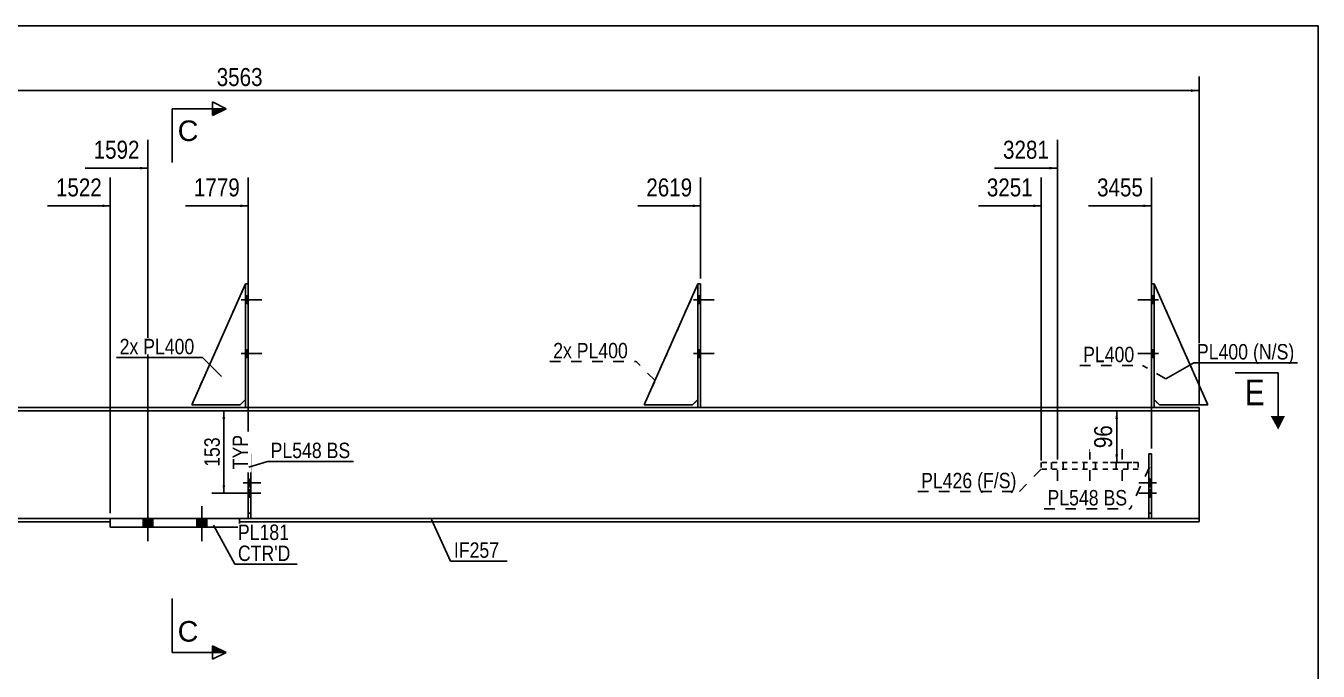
# Model space of a CAD drawing. Header units: millimetres. Extents: x -26 to 376, y -196 to 81.
# Drawn here: x 136.5 to 376.5, y -38.3 to 81.5 of the extents above; entities that cross this region are included whole.
import ezdxf

# ---------------------------------------------------------------- set-up
doc = ezdxf.new("R2010")
doc.units = ezdxf.units.MM
doc.linetypes.add('DXK_LINE_DOT1', pattern=[1.8814, 0.9407, -0.9407])
doc.linetypes.add('DXK_LINE_DOT2', pattern=[3.9198, 1.9599, -1.9599])
doc.styles.add('Arial', font='ARIAL.TTF', dxfattribs={"height": 0.2})
doc.styles.add('Arial Narrow', font='ARIALN.TTF', dxfattribs={"height": 0.2})

# ---------------------------------------------------------------- blocks, each defined once
blk = doc.blocks.new('Unknown-626819533-1211')
at = {"color": 5, "linetype": 'Continuous'}
for p, q in [((376.47, 81.47), (-23.53, 81.47)), ((376.47, -195.53), (376.47, 81.47))]:
    blk.add_line(p, q, dxfattribs=at)
blk = doc.blocks.new('Part-626819533-3006 - 1883')
at = {"color": 2, "linetype": 'Continuous'}
for p, q in [((356.01, 11.1), (346.01, 33.6)), ((347.01, 11.1), (346.01, 12.1)), ((356.01, 11.1), (347.01, 11.1))]:
    blk.add_line(p, q, dxfattribs=at)
blk = doc.blocks.new('Bolt-626819533-2042 - 1883')
at = {"linetype": 'Continuous'}
for points in [[(160.1, -10), (158.3, -10), (158.3, -11.6), (160.1, -11.6)], [(160.1, -10), (158.3, -10), (158.3, -11.6), (160.1, -11.6)], [(170.1, -10), (168.3, -10), (168.3, -11.6), (170.1, -11.6)], [(170.1, -10), (168.3, -10), (168.3, -11.6), (170.1, -11.6)]]:
    blk.add_hatch(color=3, dxfattribs=at).paths.add_polyline_path(points)
at = {"color": 3, "linetype": 'Continuous'}
for p, q in [((159.2, -14.2), (159.2, -7.7)), ((159.2, -14.2), (159.2, -7.7)), ((169.2, -14.2), (169.2, -7.7)), ((169.2, -14.2), (169.2, -7.7)), ((158.3, -11.6), (158.3, -10)), ((158.3, -11.6), (158.3, -10)), ((160.1, -11.6), (160.1, -10)), ((160.1, -11.6), (160.1, -10)), ((168.3, -11.6), (168.3, -10)), ((168.3, -11.6), (168.3, -10)), ((170.1, -11.6), (170.1, -10)), ((170.1, -11.6), (170.1, -10))]:
    blk.add_line(p, q, dxfattribs=at)
blk = doc.blocks.new('Part-626819533-2997 - 1883')
at = {"color": 7, "linetype": 'DXK_LINE_DOT1'}
for p, q in [((177.82, 2), (177.82, -10)), ((178.32, 2), (177.82, 2)), ((178.32, -10), (178.32, 2)), ((177.82, -10), (178.32, -10))]:
    blk.add_line(p, q, dxfattribs=at)
blk = doc.blocks.new('Part-626819533-3007 - 1883')
at = {"color": 2, "linetype": 'Continuous'}
for p, q in [((251.32, 11.1), (261.32, 33.6)), ((261.32, 12.1), (260.32, 11.1)), ((260.32, 11.1), (251.32, 11.1))]:
    blk.add_line(p, q, dxfattribs=at)
blk = doc.blocks.new('Bolt-626819533-3015 - 1883')
at = {"color": 3, "linetype": 'DXK_LINE_DOT2'}
for p, q in [((346.46, -3.39), (343.16, -3.39)), ((345.51, -2.69), (345.01, -2.69)), ((345.51, -4.09), (345.01, -4.09)), ((345.51, -4.6), (345.01, -4.6)), ((346.46, -5.3), (343.16, -5.3)), ((345.51, -6), (345.01, -6))]:
    blk.add_line(p, q, dxfattribs=at)
blk = doc.blocks.new('Part-626819533-2053 - 1883')
at = {"color": 2, "linetype": 'Continuous'}
for p, q in [((177.82, -10), (176.21, -10)), ((354.37, -10.6), (176.21, -10.6)), ((345.01, -10), (178.32, -10)), ((354.37, -10), (345.51, -10)), ((354.37, -10.6), (354.37, -10))]:
    blk.add_line(p, q, dxfattribs=at)
at = {"color": 7, "linetype": 'DXK_LINE_DOT1'}
for p, q in [((176.21, -10.6), (176.21, -10)), ((178.32, -10), (177.82, -10)), ((345.51, -10), (345.01, -10))]:
    blk.add_line(p, q, dxfattribs=at)
blk = doc.blocks.new('Part-626819533-2996 - 1883')
at = {"color": 7, "linetype": 'DXK_LINE_DOT1'}
for p, q in [((251.32, 11.1), (261.32, 33.6)), ((261.32, 33.6), (261.32, 12.1)), ((261.32, 12.1), (260.32, 11.1)), ((260.32, 11.1), (251.32, 11.1))]:
    blk.add_line(p, q, dxfattribs=at)
blk = doc.blocks.new('Part-626819533-2117 - 1883')
at = {"color": 2, "linetype": 'Continuous'}
for p, q in [((177.32, 10.6), (177.32, 33.6)), ((177.32, 33.6), (177.82, 33.6)), ((177.82, 33.6), (177.82, 10.6)), ((177.82, 10.6), (177.32, 10.6))]:
    blk.add_line(p, q, dxfattribs=at)
blk = doc.blocks.new('Part-626819533-2036 - 1883')
at = {"color": 7, "linetype": 'DXK_LINE_DOT1'}
for p, q in [((345.01, -10), (345.01, 2)), ((345.01, 2), (345.51, 2)), ((345.51, -10), (345.51, 2)), ((345.01, -9), (345.51, -9)), ((345.51, -10), (345.01, -10))]:
    blk.add_line(p, q, dxfattribs=at)
blk = doc.blocks.new('Bolt-626819533-2037 - 1883')
at = {"linetype": 'Continuous'}
for points in [[(261.82, 29.93), (261.82, 31.33), (261.32, 31.33), (261.32, 29.93)], [(261.82, 29.93), (261.82, 31.33), (261.32, 31.33), (261.32, 29.93)], [(261.82, 29.93), (261.82, 31.33), (261.32, 31.33), (261.32, 29.93)], [(261.82, 19.93), (261.82, 21.33), (261.32, 21.33), (261.32, 19.93)], [(261.82, 19.93), (261.82, 21.33), (261.32, 21.33), (261.32, 19.93)], [(261.82, 19.93), (261.82, 21.33), (261.32, 21.33), (261.32, 19.93)]]:
    blk.add_hatch(color=3, dxfattribs=at).paths.add_polyline_path(points)
at = {"color": 3, "linetype": 'Continuous'}
for p, q in [((261.32, 31.33), (261.82, 31.33)), ((261.32, 31.33), (261.82, 31.33)), ((261.32, 31.33), (261.82, 31.33)), ((260.52, 30.63), (264.32, 30.63)), ((260.52, 30.63), (264.32, 30.63)), ((260.52, 30.63), (264.32, 30.63)), ((261.32, 29.93), (261.82, 29.93)), ((261.32, 29.93), (261.82, 29.93)), ((261.32, 29.93), (261.82, 29.93)), ((260.52, 20.63), (264.32, 20.63)), ((260.52, 20.63), (264.32, 20.63)), ((260.52, 20.63), (264.32, 20.63)), ((261.32, 21.33), (261.82, 21.33)), ((261.32, 21.33), (261.82, 21.33)), ((261.32, 21.33), (261.82, 21.33)), ((261.32, 19.93), (261.82, 19.93)), ((261.32, 19.93), (261.82, 19.93)), ((261.32, 19.93), (261.82, 19.93))]:
    blk.add_line(p, q, dxfattribs=at)
blk = doc.blocks.new('Part-626819533-2993 - 1883')
at = {"color": 2, "linetype": 'Continuous'}
for p, q in [((345.01, -10), (345.01, 2)), ((345.01, 2), (345.51, 2)), ((345.51, -10), (345.51, 2)), ((345.51, -10), (345.01, -10))]:
    blk.add_line(p, q, dxfattribs=at)
blk = doc.blocks.new('Bolt-626819533-1909 - 1883')
at = {"color": 3, "linetype": 'DXK_LINE_DOT2'}
for p, q in [((328.06, 2.9), (328.06, -3.9)), ((334.06, 2.9), (334.06, -3.9)), ((340.06, 2.9), (340.06, -3.9)), ((326.96, 0.4), (326.96, -0.8)), ((329.16, 0.4), (329.16, -0.8)), ((332.96, 0.4), (332.96, -0.8)), ((335.16, 0.4), (335.16, -0.8)), ((338.96, 0.4), (338.96, -0.8)), ((341.16, 0.4), (341.16, -0.8))]:
    blk.add_line(p, q, dxfattribs=at)
blk = doc.blocks.new('Bolt-626819533-2038 - 1883')
at = {"linetype": 'Continuous'}
for points in [[(177.82, 29.93), (177.82, 31.33), (177.32, 31.33), (177.32, 29.93)], [(177.82, 29.93), (177.82, 31.33), (177.32, 31.33), (177.32, 29.93)], [(177.82, 29.93), (177.82, 31.33), (177.32, 31.33), (177.32, 29.93)], [(177.82, 19.93), (177.82, 21.33), (177.32, 21.33), (177.32, 19.93)], [(177.82, 19.93), (177.82, 21.33), (177.32, 21.33), (177.32, 19.93)], [(177.82, 19.93), (177.82, 21.33), (177.32, 21.33), (177.32, 19.93)]]:
    blk.add_hatch(color=3, dxfattribs=at).paths.add_polyline_path(points)
at = {"color": 3, "linetype": 'Continuous'}
for p, q in [((177.32, 31.33), (177.82, 31.33)), ((177.32, 31.33), (177.82, 31.33)), ((177.32, 31.33), (177.82, 31.33)), ((176.52, 30.63), (180.32, 30.63)), ((176.52, 30.63), (180.32, 30.63)), ((176.52, 30.63), (180.32, 30.63)), ((177.32, 29.93), (177.82, 29.93)), ((177.32, 29.93), (177.82, 29.93)), ((177.32, 29.93), (177.82, 29.93)), ((176.52, 20.63), (180.32, 20.63)), ((176.52, 20.63), (180.32, 20.63)), ((176.52, 20.63), (180.32, 20.63)), ((177.32, 21.33), (177.82, 21.33)), ((177.32, 21.33), (177.82, 21.33)), ((177.32, 21.33), (177.82, 21.33)), ((177.32, 19.93), (177.82, 19.93)), ((177.32, 19.93), (177.82, 19.93)), ((177.32, 19.93), (177.82, 19.93))]:
    blk.add_line(p, q, dxfattribs=at)
blk = doc.blocks.new('Part-626819533-1919 - 1883')
at = {"color": 2, "linetype": 'Continuous'}
for p, q in [((354.37, 10), (0, 10)), ((177.32, 10.6), (93.82, 10.6)), ((261.32, 10.6), (177.82, 10.6)), ((345.51, 10.6), (261.82, 10.6)), ((354.37, 10.6), (346.01, 10.6)), ((354.37, 10.6), (354.37, 10))]:
    blk.add_line(p, q, dxfattribs=at)
at = {"color": 7, "linetype": 'DXK_LINE_DOT1'}
blk.add_line((346.01, 10.6), (93.32, 10.6), dxfattribs=at)
blk = doc.blocks.new('Bolt-626819533-3012 - 1883')
at = {"linetype": 'Continuous'}
for points in [[(177.82, -2.69), (177.82, -4.09), (178.32, -4.09), (178.32, -2.69)], [(177.82, -4.6), (177.82, -6), (178.32, -6), (178.32, -4.6)]]:
    blk.add_hatch(color=3, dxfattribs=at).paths.add_polyline_path(points)
at = {"color": 3, "linetype": 'Continuous'}
for p, q in [((176.87, -3.39), (180.17, -3.39)), ((177.82, -2.69), (178.32, -2.69)), ((177.82, -4.09), (178.32, -4.09)), ((177.82, -4.6), (178.32, -4.6)), ((176.87, -5.3), (180.17, -5.3)), ((177.82, -6), (178.32, -6))]:
    blk.add_line(p, q, dxfattribs=at)
blk = doc.blocks.new('Part-626819533-1924 - 1883')
at = {"color": 2, "linetype": 'Continuous'}
for p, q in [((3.48, -10.6), (3.48, -10)), ((9.82, -10), (3.48, -10)), ((152.21, -10.6), (3.48, -10.6)), ((152.21, -10), (10.32, -10))]:
    blk.add_line(p, q, dxfattribs=at)
at = {"color": 7, "linetype": 'DXK_LINE_DOT1'}
for p, q in [((10.32, -10), (9.82, -10)), ((152.21, -10), (152.21, -10.6))]:
    blk.add_line(p, q, dxfattribs=at)
blk = doc.blocks.new('Part-626819533-1977 - 1883')
at = {"color": 2, "linetype": 'Continuous'}
for p, q in [((176.2, -10), (152.2, -10)), ((152.2, -11.6), (152.2, -10)), ((176.2, -11.6), (152.2, -11.6)), ((176.2, -11.6), (176.2, -10))]:
    blk.add_line(p, q, dxfattribs=at)
blk = doc.blocks.new('Part-626819533-2031 - 1883')
at = {"color": 2, "linetype": 'Continuous'}
for p, q in [((346.01, 33.6), (345.51, 33.6)), ((345.51, 33.6), (345.51, 10.6)), ((346.01, 10.6), (346.01, 33.6)), ((345.51, 10.6), (346.01, 10.6))]:
    blk.add_line(p, q, dxfattribs=at)
blk = doc.blocks.new('Bolt-626819533-2040 - 1883')
at = {"linetype": 'Continuous'}
for points in [[(346.01, 29.93), (346.01, 31.33), (345.51, 31.33), (345.51, 29.93)], [(346.01, 29.93), (346.01, 31.33), (345.51, 31.33), (345.51, 29.93)], [(346.01, 29.93), (346.01, 31.33), (345.51, 31.33), (345.51, 29.93)], [(346.01, 19.93), (346.01, 21.33), (345.51, 21.33), (345.51, 19.93)], [(346.01, 19.93), (346.01, 21.33), (345.51, 21.33), (345.51, 19.93)], [(346.01, 19.93), (346.01, 21.33), (345.51, 21.33), (345.51, 19.93)]]:
    blk.add_hatch(color=3, dxfattribs=at).paths.add_polyline_path(points)
at = {"color": 3, "linetype": 'Continuous'}
for p, q in [((346.01, 31.33), (345.51, 31.33)), ((346.01, 31.33), (345.51, 31.33)), ((346.01, 31.33), (345.51, 31.33)), ((346.81, 30.63), (343.01, 30.63)), ((346.81, 30.63), (343.01, 30.63)), ((346.81, 30.63), (343.01, 30.63)), ((346.01, 29.93), (345.51, 29.93)), ((346.01, 29.93), (345.51, 29.93)), ((346.01, 29.93), (345.51, 29.93)), ((346.81, 20.63), (343.01, 20.63)), ((346.81, 20.63), (343.01, 20.63)), ((346.81, 20.63), (343.01, 20.63)), ((346.01, 21.33), (345.51, 21.33)), ((346.01, 21.33), (345.51, 21.33)), ((346.01, 21.33), (345.51, 21.33)), ((346.01, 19.93), (345.51, 19.93)), ((346.01, 19.93), (345.51, 19.93)), ((346.01, 19.93), (345.51, 19.93))]:
    blk.add_line(p, q, dxfattribs=at)
blk = doc.blocks.new('Part-626819533-2112 - 1883')
at = {"color": 2, "linetype": 'Continuous'}
for p, q in [((177.82, -10), (177.82, 2)), ((177.82, 2), (178.32, 2)), ((178.32, 2), (178.32, -10)), ((178.32, -10), (177.82, -10))]:
    blk.add_line(p, q, dxfattribs=at)
at = {"color": 7, "linetype": 'DXK_LINE_DOT1'}
blk.add_line((177.82, -9), (178.32, -9), dxfattribs=at)
blk = doc.blocks.new('Part-626819533-2048 - 1883')
at = {"color": 7, "linetype": 'DXK_LINE_DOT1'}
for p, q in [((0, 10), (354.37, 10)), ((345.01, -10), (10.32, -10)), ((354.37, -10), (345.51, -10))]:
    blk.add_line(p, q, dxfattribs=at)
at = {"color": 2, "linetype": 'Continuous'}
blk.add_line((354.37, 10), (354.37, -10), dxfattribs=at)
blk = doc.blocks.new('Part-626819533-2097 - 1883')
at = {"color": 7, "linetype": 'DXK_LINE_DOT1'}
for p, q in [((343.06, 0.4), (325.06, 0.4)), ((325.06, 0.4), (325.06, -0.8)), ((343.06, 0.4), (343.06, -0.8)), ((343.06, -0.8), (325.06, -0.8))]:
    blk.add_line(p, q, dxfattribs=at)
blk = doc.blocks.new('Part-626819533-2102 - 1883')
at = {"color": 2, "linetype": 'Continuous'}
for p, q in [((261.32, 10.6), (261.32, 33.6)), ((261.32, 33.6), (261.82, 33.6)), ((261.82, 33.6), (261.82, 10.6)), ((261.82, 10.6), (261.32, 10.6))]:
    blk.add_line(p, q, dxfattribs=at)
blk = doc.blocks.new('Part-626819533-2107 - 1883')
at = {"color": 7, "linetype": 'DXK_LINE_DOT1'}
for p, q in [((167.32, 11.1), (177.32, 33.6)), ((177.32, 33.6), (177.32, 12.1)), ((177.32, 12.1), (176.32, 11.1)), ((176.32, 11.1), (167.32, 11.1))]:
    blk.add_line(p, q, dxfattribs=at)
blk = doc.blocks.new('Part-626819533-2127 - 1883')
at = {"color": 7, "linetype": 'DXK_LINE_DOT1'}
for p, q in [((346.01, 33.6), (346.01, 12.1)), ((356.01, 11.1), (346.01, 33.6)), ((346.01, 12.1), (347.01, 11.1)), ((347.01, 11.1), (356.01, 11.1))]:
    blk.add_line(p, q, dxfattribs=at)
blk = doc.blocks.new('Bolt-626819533-3018 - 1883')
at = {"linetype": 'Continuous'}
for points in [[(345.51, -4.09), (345.51, -2.69), (345.01, -2.69), (345.01, -4.09)], [(345.51, -6), (345.51, -4.6), (345.01, -4.6), (345.01, -6)]]:
    blk.add_hatch(color=3, dxfattribs=at).paths.add_polyline_path(points)
at = {"color": 3, "linetype": 'Continuous'}
for p, q in [((346.46, -3.39), (343.16, -3.39)), ((345.51, -2.69), (345.01, -2.69)), ((345.51, -4.09), (345.01, -4.09)), ((345.51, -4.6), (345.01, -4.6)), ((346.46, -5.3), (343.16, -5.3)), ((345.51, -6), (345.01, -6))]:
    blk.add_line(p, q, dxfattribs=at)
blk = doc.blocks.new('Part-626819533-3005 - 1883')
at = {"color": 2, "linetype": 'Continuous'}
for p, q in [((167.32, 11.1), (177.32, 33.6)), ((177.32, 12.1), (176.32, 11.1)), ((176.32, 11.1), (167.32, 11.1))]:
    blk.add_line(p, q, dxfattribs=at)
blk = doc.blocks.new('Bolt-626819533-3021 - 1883')
at = {"color": 3, "linetype": 'DXK_LINE_DOT2'}
for p, q in [((176.87, -3.39), (180.17, -3.39)), ((177.82, -2.69), (178.32, -2.69)), ((177.82, -4.09), (178.32, -4.09)), ((177.82, -4.6), (178.32, -4.6)), ((176.87, -5.3), (180.17, -5.3)), ((177.82, -6), (178.32, -6))]:
    blk.add_line(p, q, dxfattribs=at)
blk = doc.blocks.new('StraightDimension-626819533-2211 - 1883')
at = {"linetype": 'Continuous'}
for points in [[(338.82, 8.5), (339.07, 10), (339.32, 8.5)], [(339.32, 1.9), (339.07, 0.4), (338.82, 1.9)]]:
    blk.add_hatch(color=4, dxfattribs=at).paths.add_polyline_path(points)
at = {"color": 4, "linetype": 'Continuous'}
for p, q in [((337.91, 10), (341.87, 10)), ((339.07, 0.4), (339.07, 10)), ((337.91, 0.4), (341.87, 0.4))]:
    blk.add_line(p, q, dxfattribs=at)
at = {"color": 0}
blk.add_wipeout([(338.92, 8.03), (334.02, 8.03), (334.02, 2.37), (338.92, 2.37)], dxfattribs=at)
at = {"color": 4, "style": 'Arial Narrow'}
blk.add_text('96', height=3.34, rotation=90.0002, dxfattribs=at).set_placement((338.22, 3.07))
blk = doc.blocks.new('StraightDimension-626819533-4787 - 1883')
at = {"linetype": 'Continuous'}
blk.add_hatch(color=4, dxfattribs=at).paths.add_polyline_path([(352.87, 69.7), (354.37, 69.45), (352.87, 69.2)])
at = {"color": 4, "linetype": 'Continuous'}
for p, q in [((354.37, 11), (354.37, 72.05)), ((-1.91, 69.45), (354.37, 69.45))]:
    blk.add_line(p, q, dxfattribs=at)
at = {"color": 0}
blk.add_wipeout([(181.19, 69.6), (181.19, 74.5), (171.26, 74.5), (171.26, 69.6)], dxfattribs=at)
at = {"color": 4, "style": 'Arial Narrow'}
blk.add_text('3563', height=3.34, dxfattribs=at).set_placement((171.96, 70.3))
blk = doc.blocks.new('StraightDimension-626819533-5602 - 1883')
at = {"linetype": 'Continuous'}
blk.add_hatch(color=4, dxfattribs=at).paths.add_polyline_path([(344.01, 48.31), (345.51, 48.06), (344.01, 47.81)])
at = {"color": 4, "linetype": 'Continuous'}
for p, q in [((345.51, 3), (345.51, 53.31)), ((333.85, 48.06), (345.51, 48.06))]:
    blk.add_line(p, q, dxfattribs=at)
at = {"color": 0}
blk.add_wipeout([(344.65, 49.11), (344.65, 54.01), (334.72, 54.01), (334.72, 49.11)], dxfattribs=at)
at = {"color": 4, "style": 'Arial Narrow'}
blk.add_text('3455', height=3.34, dxfattribs=at).set_placement((335.42, 49.81))
blk = doc.blocks.new('StraightDimension-626819533-5603 - 1883')
at = {"linetype": 'Continuous'}
blk.add_hatch(color=4, dxfattribs=at).paths.add_polyline_path([(326.56, 55.31), (328.06, 55.06), (326.56, 54.81)])
at = {"color": 4, "linetype": 'Continuous'}
for p, q in [((328.06, 1.4), (328.06, 60.31)), ((316.4, 55.06), (328.06, 55.06))]:
    blk.add_line(p, q, dxfattribs=at)
at = {"color": 0}
blk.add_wipeout([(327.19, 56.11), (327.19, 61.01), (317.26, 61.01), (317.26, 56.11)], dxfattribs=at)
at = {"color": 4, "style": 'Arial Narrow'}
blk.add_text('3281', height=3.34, dxfattribs=at).set_placement((317.96, 56.81))
blk = doc.blocks.new('StraightDimension-626819533-5604 - 1883')
at = {"linetype": 'Continuous'}
blk.add_hatch(color=4, dxfattribs=at).paths.add_polyline_path([(323.56, 48.31), (325.06, 48.06), (323.56, 47.81)])
at = {"color": 4, "linetype": 'Continuous'}
for p, q in [((325.06, 0.8), (325.06, 53.31)), ((313.4, 48.06), (325.06, 48.06))]:
    blk.add_line(p, q, dxfattribs=at)
at = {"color": 0}
blk.add_wipeout([(324.19, 49.11), (324.19, 54.01), (314.26, 54.01), (314.26, 49.11)], dxfattribs=at)
at = {"color": 4, "style": 'Arial Narrow'}
blk.add_text('3251', height=3.34, dxfattribs=at).set_placement((314.96, 49.81))
blk = doc.blocks.new('StraightDimension-626819533-5605 - 1883')
at = {"linetype": 'Continuous'}
blk.add_hatch(color=4, dxfattribs=at).paths.add_polyline_path([(260.32, 48.31), (261.82, 48.06), (260.32, 47.81)])
at = {"color": 4, "linetype": 'Continuous'}
for p, q in [((261.82, 34.6), (261.82, 53.31)), ((250.17, 48.06), (261.82, 48.06))]:
    blk.add_line(p, q, dxfattribs=at)
at = {"color": 0}
blk.add_wipeout([(260.96, 49.11), (260.96, 54.01), (251.03, 54.01), (251.03, 49.11)], dxfattribs=at)
at = {"color": 4, "style": 'Arial Narrow'}
blk.add_text('2619', height=3.34, dxfattribs=at).set_placement((251.73, 49.81))
blk = doc.blocks.new('StraightDimension-626819533-5606 - 1883')
at = {"linetype": 'Continuous'}
blk.add_hatch(color=4, dxfattribs=at).paths.add_polyline_path([(176.32, 48.31), (177.82, 48.06), (176.32, 47.81)])
at = {"color": 4, "linetype": 'Continuous'}
for p, q in [((177.82, 3), (177.82, 53.31)), ((166.16, 48.06), (177.82, 48.06))]:
    blk.add_line(p, q, dxfattribs=at)
at = {"color": 0}
blk.add_wipeout([(176.96, 49.11), (176.96, 54.01), (167.03, 54.01), (167.03, 49.11)], dxfattribs=at)
at = {"color": 4, "style": 'Arial Narrow'}
blk.add_text('1779', height=3.34, dxfattribs=at).set_placement((167.73, 49.81))
blk = doc.blocks.new('StraightDimension-626819533-5607 - 1883')
at = {"linetype": 'Continuous'}
blk.add_hatch(color=4, dxfattribs=at).paths.add_polyline_path([(157.7, 55.31), (159.2, 55.06), (157.7, 54.81)])
at = {"color": 4, "linetype": 'Continuous'}
for p, q in [((159.2, -9), (159.2, 60.31)), ((147.55, 55.06), (159.2, 55.06))]:
    blk.add_line(p, q, dxfattribs=at)
at = {"color": 0}
blk.add_wipeout([(158.34, 56.11), (158.34, 61.01), (148.41, 61.01), (148.41, 56.11)], dxfattribs=at)
at = {"color": 4, "style": 'Arial Narrow'}
blk.add_text('1592', height=3.34, dxfattribs=at).set_placement((149.11, 56.81))
blk = doc.blocks.new('StraightDimension-626819533-5608 - 1883')
at = {"linetype": 'Continuous'}
blk.add_hatch(color=4, dxfattribs=at).paths.add_polyline_path([(150.7, 48.31), (152.2, 48.06), (150.7, 47.81)])
at = {"color": 4, "linetype": 'Continuous'}
for p, q in [((152.2, -9), (152.2, 53.31)), ((140.55, 48.06), (152.2, 48.06))]:
    blk.add_line(p, q, dxfattribs=at)
at = {"color": 0}
blk.add_wipeout([(151.34, 49.11), (151.34, 54.01), (141.41, 54.01), (141.41, 49.11)], dxfattribs=at)
at = {"color": 4, "style": 'Arial Narrow'}
blk.add_text('1522', height=3.34, dxfattribs=at).set_placement((142.11, 49.81))
blk = doc.blocks.new('StraightDimension-626819533-5917 - 1883')
at = {"linetype": 'Continuous'}
for points in [[(173.03, 8.5), (173.28, 10), (173.53, 8.5)], [(173.53, -3.8), (173.28, -5.3), (173.03, -3.8)]]:
    blk.add_hatch(color=7, dxfattribs=at).paths.add_polyline_path(points)
at = {"color": 7, "linetype": 'Continuous'}
for p, q in [((176.17, 10), (171.03, 10)), ((173.28, -5.3), (173.28, 10)), ((178.25, -5.3), (171.03, -5.3))]:
    blk.add_line(p, q, dxfattribs=at)
at = {"color": 0}
blk.add_wipeout([(173.13, 5.69), (168.93, 5.69), (168.93, -0.99), (173.13, -0.99)], dxfattribs=at)
at = {"color": 3, "style": 'Arial Narrow'}
blk.add_text('153', height=2.863, rotation=90.0002, dxfattribs=at).set_placement((172.53, -0.39))
at = {"color": 0, "linetype": 'Continuous'}
blk.add_wipeout([(178.38, 6.15), (174.18, 6.15), (174.18, -1.44), (178.38, -1.44)], dxfattribs=at)
at = {"color": 3, "linetype": 'Continuous', "style": 'Arial Narrow'}
blk.add_text('TYP', height=2.863, rotation=90.0002, dxfattribs=at).set_placement((177.78, -0.84))
blk = doc.blocks.new('Mark-626819533-2049 - 1883')
at = {"color": 0}
blk.add_wipeout([(224.41, -17.28), (224.41, -14.28), (216, -14.28), (216, -17.28)], dxfattribs=at)
blk.add_wipeout([(224.41, -17.28), (224.41, -14.28), (216, -14.28), (216, -17.28)], dxfattribs=at)
at = {"color": 7, "linetype": 'Continuous'}
for p, q in [((211.87, -10.15), (215.4, -17.88)), ((215.4, -17.88), (225.91, -17.88))]:
    blk.add_line(p, q, dxfattribs=at)
at = {"color": 3, "style": 'Arial Narrow'}
blk.add_text('IF257', height=2.863, dxfattribs=at).set_placement((216, -17.28))
blk = doc.blocks.new('Mark-626819533-1973 - 1883')
at = {"color": 0}
blk.add_wipeout([(185.41, -13.97), (185.41, -10.97), (175.9, -10.97), (175.9, -13.97)], dxfattribs=at)
blk.add_wipeout([(185.41, -13.97), (185.41, -10.97), (175.9, -10.97), (175.9, -13.97)], dxfattribs=at)
blk.add_wipeout([(185.66, -17.87), (185.66, -14.87), (175.9, -14.87), (175.9, -17.87)], dxfattribs=at)
blk.add_wipeout([(185.66, -17.87), (185.66, -14.87), (175.9, -14.87), (175.9, -17.87)], dxfattribs=at)
at = {"color": 7, "linetype": 'Continuous'}
for p, q in [((171.38, -11.25), (175.3, -18.47)), ((175.3, -18.47), (186.91, -18.47))]:
    blk.add_line(p, q, dxfattribs=at)
at = {"color": 3, "style": 'Arial Narrow'}
blk.add_text('PL181', height=2.863, dxfattribs=at).set_placement((175.9, -13.97))
at = {"color": 1, "style": 'Arial Narrow'}
blk.add_text("CTR'D", height=2.863, dxfattribs=at).set_placement((175.9, -17.87))
blk = doc.blocks.new('Mark-626819533-2093 - 1883')
at = {"color": 0}
blk.add_wipeout([(312.25, -4.37), (312.25, -1.37), (302.75, -1.37), (302.75, -4.37)], dxfattribs=at)
blk.add_wipeout([(312.25, -4.37), (312.25, -1.37), (302.75, -1.37), (302.75, -4.37)], dxfattribs=at)
blk.add_wipeout([(320.45, -4.37), (320.45, -1.37), (313.15, -1.37), (313.15, -4.37)], dxfattribs=at)
blk.add_wipeout([(320.45, -4.37), (320.45, -1.37), (313.15, -1.37), (313.15, -4.37)], dxfattribs=at)
at = {"color": 7, "linetype": 'DXK_LINE_DOT2'}
for p in [(325.06, -0.8), (302.15, -4.97)]:
    blk.add_line(p, (321.05, -4.97), dxfattribs=at)
at = {"color": 3, "style": 'Arial Narrow'}
for s, p in [('PL426', (302.75, -4.37)), ('(F/', (313.15, -4.37)), ('S)', (317.17, -4.37))]:
    blk.add_text(s, height=2.863, dxfattribs=at).set_placement(p)
blk = doc.blocks.new('MarkSet-626819533-3199 - 1883')
at = {"color": 7, "linetype": 'DXK_LINE_DOT2'}
blk.add_line((253.35, 15.63), (249.82, 19.16), dxfattribs=at)
at = {"color": 0}
blk.add_wipeout([(237.91, 19.76), (237.91, 22.76), (234.44, 22.76), (234.44, 19.76)], dxfattribs=at)
blk.add_wipeout([(237.91, 19.76), (237.91, 22.76), (234.44, 22.76), (234.44, 19.76)], dxfattribs=at)
blk.add_wipeout([(248.32, 19.76), (248.32, 22.76), (238.81, 22.76), (238.81, 19.76)], dxfattribs=at)
blk.add_wipeout([(248.32, 19.76), (248.32, 22.76), (238.81, 22.76), (238.81, 19.76)], dxfattribs=at)
at = {"color": 7, "linetype": 'DXK_LINE_DOT2'}
blk.add_line((233.84, 19.16), (249.82, 19.16), dxfattribs=at)
at = {"color": 3, "style": 'Arial Narrow'}
for s, p in [('2x', (234.44, 19.76)), ('PL400', (238.81, 19.76))]:
    blk.add_text(s, height=2.863, dxfattribs=at).set_placement(p)
blk = doc.blocks.new('Mark-626819533-2123 - 1883')
at = {"color": 7, "linetype": 'DXK_LINE_DOT2'}
blk.add_line((348.18, 15.94), (343.85, 18.44), dxfattribs=at)
at = {"color": 0}
blk.add_wipeout([(342.35, 19.04), (342.35, 22.04), (332.84, 22.04), (332.84, 19.04)], dxfattribs=at)
blk.add_wipeout([(342.35, 19.04), (342.35, 22.04), (332.84, 22.04), (332.84, 19.04)], dxfattribs=at)
at = {"color": 7, "linetype": 'DXK_LINE_DOT2'}
blk.add_line((332.24, 18.44), (343.85, 18.44), dxfattribs=at)
at = {"color": 3, "style": 'Arial Narrow'}
blk.add_text('PL400', height=2.863, dxfattribs=at).set_placement((332.84, 19.04))
blk = doc.blocks.new('SectionMark-626819533-2407 - 1883')
at = {"linetype": 'Continuous'}
blk.add_hatch(color=30, dxfattribs=at).paths.add_polyline_path([(370.3, 9.03), (369.05, 6.53), (367.67, 9.03)])
at = {"color": 30, "linetype": 'Continuous'}
blk.add_line((369.05, 17.03), (369.05, 9.03), dxfattribs=at)
at = {"color": 0, "linetype": 'Continuous'}
blk.add_wipeout([(366.55, 11.03), (366.55, 16.03), (362.89, 16.03), (362.89, 11.03)], dxfattribs=at)
at = {"color": 30, "linetype": 'Continuous'}
blk.add_line((369.05, 17.03), (361.05, 17.03), dxfattribs=at)
at = {"color": 6, "linetype": 'Continuous', "style": 'Arial Narrow'}
blk.add_text('E', height=4.77, dxfattribs=at).set_placement((362.89, 11.03))
blk = doc.blocks.new('SectionMark-626819533-2409 - 1883')
at = {"linetype": 'Continuous'}
for points in [[(171.21, 64.84), (171.21, 66.09), (173.71, 66.09)], [(171.21, -34.84), (171.21, -33.59), (173.71, -34.84)]]:
    blk.add_hatch(color=30, dxfattribs=at).paths.add_polyline_path(points)
at = {"color": 30, "linetype": 'Continuous'}
for p, q in [((171.21, 64.84), (171.21, 67.34)), ((171.21, 67.34), (173.71, 66.09)), ((163.71, 66.09), (173.71, 66.09)), ((173.71, 66.09), (171.21, 64.84)), ((173.71, -34.84), (171.21, -33.59)), ((171.21, -33.59), (171.21, -36.09)), ((163.71, -34.84), (173.71, -34.84)), ((173.71, -34.84), (171.21, -36.09))]:
    blk.add_line(p, q, dxfattribs=at)
at = {"color": 0, "linetype": 'Continuous'}
for points in [[(168.56, 60.09), (168.56, 64.09), (164.71, 64.09), (164.71, 60.09)], [(168.56, -32.84), (168.56, -28.84), (164.71, -28.84), (164.71, -32.84)]]:
    blk.add_wipeout(points, dxfattribs=at)
at = {"color": 30, "linetype": 'Continuous'}
for p, q in [((163.71, 66.09), (163.71, 56.09)), ((163.71, -34.84), (163.71, -24.84))]:
    blk.add_line(p, q, dxfattribs=at)
at = {"color": 96, "linetype": 'Continuous', "style": 'Arial'}
for p in [(164.71, 60.09), (164.71, -32.84)]:
    blk.add_text('C', height=3.82, dxfattribs=at).set_placement(p)
blk = doc.blocks.new('Mark-626819533-3064 - 1883')
at = {"color": 0}
blk.add_wipeout([(363.48, 19.54), (363.48, 22.54), (353.97, 22.54), (353.97, 19.54)], dxfattribs=at)
blk.add_wipeout([(363.48, 19.54), (363.48, 22.54), (353.97, 22.54), (353.97, 19.54)], dxfattribs=at)
at = {"color": 7, "linetype": 'Continuous'}
blk.add_line((348.18, 15.94), (353.37, 18.94), dxfattribs=at)
at = {"color": 0}
blk.add_wipeout([(372.04, 19.54), (372.04, 22.54), (364.38, 22.54), (364.38, 19.54)], dxfattribs=at)
blk.add_wipeout([(372.04, 19.54), (372.04, 22.54), (364.38, 22.54), (364.38, 19.54)], dxfattribs=at)
at = {"color": 7, "linetype": 'Continuous'}
blk.add_line((353.37, 18.94), (372.64, 18.94), dxfattribs=at)
at = {"color": 3, "style": 'Arial Narrow'}
for s, p in [('PL400', (353.97, 19.54)), ('(N/', (364.38, 19.54)), ('S)', (368.76, 19.54))]:
    blk.add_text(s, height=2.863, dxfattribs=at).set_placement(p)
blk = doc.blocks.new('MarkSet-626819533-5358 - 1883')
at = {"color": 7, "linetype": 'Continuous'}
blk.add_line((172.85, 16.38), (169.31, 19.91), dxfattribs=at)
at = {"color": 0}
blk.add_wipeout([(157.41, 20.51), (157.41, 23.51), (153.94, 23.51), (153.94, 20.51)], dxfattribs=at)
blk.add_wipeout([(157.41, 20.51), (157.41, 23.51), (153.94, 23.51), (153.94, 20.51)], dxfattribs=at)
blk.add_wipeout([(167.81, 20.51), (167.81, 23.51), (158.31, 23.51), (158.31, 20.51)], dxfattribs=at)
blk.add_wipeout([(167.81, 20.51), (167.81, 23.51), (158.31, 23.51), (158.31, 20.51)], dxfattribs=at)
at = {"color": 7, "linetype": 'Continuous'}
blk.add_line((153.34, 19.91), (169.31, 19.91), dxfattribs=at)
at = {"color": 3, "style": 'Arial Narrow'}
for s, p in [('2x', (153.94, 20.51)), ('PL400', (158.31, 20.51))]:
    blk.add_text(s, height=2.863, dxfattribs=at).set_placement(p)
blk = doc.blocks.new('MarkSet-626819533-5365 - 1883')
at = {"color": 0}
blk.add_wipeout([(191.48, 1.23), (191.48, 4.23), (181.97, 4.23), (181.97, 1.23)], dxfattribs=at)
blk.add_wipeout([(191.48, 1.23), (191.48, 4.23), (181.97, 4.23), (181.97, 1.23)], dxfattribs=at)
at = {"color": 7, "linetype": 'Continuous'}
blk.add_line((177.95, -0.43), (181.37, 0.63), dxfattribs=at)
at = {"color": 0}
blk.add_wipeout([(196.76, 1.23), (196.76, 4.23), (192.38, 4.23), (192.38, 1.23)], dxfattribs=at)
blk.add_wipeout([(196.76, 1.23), (196.76, 4.23), (192.38, 4.23), (192.38, 1.23)], dxfattribs=at)
at = {"color": 7, "linetype": 'Continuous'}
blk.add_line((181.37, 0.63), (197.36, 0.63), dxfattribs=at)
at = {"color": 3, "style": 'Arial Narrow'}
for s, p in [('PL548', (181.97, 1.23)), ('BS', (192.38, 1.23))]:
    blk.add_text(s, height=2.863, dxfattribs=at).set_placement(p)
blk = doc.blocks.new('MarkSet-626819533-5731 - 1883')
at = {"color": 0}
blk.add_wipeout([(335.72, -7.56), (335.72, -4.56), (326.22, -4.56), (326.22, -7.56)], dxfattribs=at)
blk.add_wipeout([(335.72, -7.56), (335.72, -4.56), (326.22, -4.56), (326.22, -7.56)], dxfattribs=at)
blk.add_wipeout([(341, -7.56), (341, -4.56), (336.62, -4.56), (336.62, -7.56)], dxfattribs=at)
blk.add_wipeout([(341, -7.56), (341, -4.56), (336.62, -4.56), (336.62, -7.56)], dxfattribs=at)
at = {"color": 7, "linetype": 'DXK_LINE_DOT2'}
for p in [(345.14, -0.43), (325.62, -8.16)]:
    blk.add_line(p, (341.6, -8.16), dxfattribs=at)
at = {"color": 3, "style": 'Arial Narrow'}
for s, p in [('PL548', (326.22, -7.56)), ('BS', (336.62, -7.56))]:
    blk.add_text(s, height=2.863, dxfattribs=at).set_placement(p)

msp = doc.modelspace()

# ---------------------------------------------------------------- block references
for name in ['Unknown-626819533-1211', 'Part-626819533-2107 - 1883', 'Part-626819533-3005 - 1883', 'Part-626819533-2117 - 1883', 'Part-626819533-3007 - 1883', 'Part-626819533-2996 - 1883', 'Part-626819533-2102 - 1883', 'Part-626819533-2031 - 1883', 'Part-626819533-3006 - 1883', 'Part-626819533-2127 - 1883', 'Bolt-626819533-2038 - 1883', 'Bolt-626819533-2037 - 1883', 'Bolt-626819533-2040 - 1883', 'Part-626819533-1919 - 1883', 'Part-626819533-2048 - 1883', 'Bolt-626819533-1909 - 1883', 'Part-626819533-2997 - 1883', 'Part-626819533-2112 - 1883', 'Part-626819533-2097 - 1883', 'Part-626819533-2036 - 1883', 'Part-626819533-2993 - 1883', 'Bolt-626819533-3012 - 1883', 'Bolt-626819533-3021 - 1883', 'Bolt-626819533-3015 - 1883', 'Bolt-626819533-3018 - 1883', 'Bolt-626819533-2042 - 1883', 'Part-626819533-1924 - 1883', 'Part-626819533-1977 - 1883', 'Part-626819533-2053 - 1883']:
    msp.add_blockref(name, (0, 0))

# ---------------------------------------------------------------- next in the draw order: block references
for name in ['StraightDimension-626819533-2211 - 1883', 'Mark-626819533-2093 - 1883', 'Mark-626819533-1973 - 1883', 'Mark-626819533-2049 - 1883']:
    msp.add_blockref(name, (0, 0))

# ---------------------------------------------------------------- next in the draw order: block references
for name in ['StraightDimension-626819533-4787 - 1883', 'MarkSet-626819533-5731 - 1883']:
    msp.add_blockref(name, (0, 0))

# ---------------------------------------------------------------- next in the draw order: block references
for name in ['StraightDimension-626819533-5607 - 1883', 'StraightDimension-626819533-5603 - 1883', 'StraightDimension-626819533-5606 - 1883', 'StraightDimension-626819533-5605 - 1883', 'StraightDimension-626819533-5602 - 1883', 'MarkSet-626819533-3199 - 1883']:
    msp.add_blockref(name, (0, 0))

# ---------------------------------------------------------------- next in the draw order: block references
for name in ['StraightDimension-626819533-5608 - 1883', 'StraightDimension-626819533-5604 - 1883', 'Mark-626819533-2123 - 1883', 'StraightDimension-626819533-5917 - 1883']:
    msp.add_blockref(name, (0, 0))

# ---------------------------------------------------------------- next in the draw order: block references
for name in ['SectionMark-626819533-2407 - 1883', 'MarkSet-626819533-5365 - 1883']:
    msp.add_blockref(name, (0, 0))

# ---------------------------------------------------------------- next in the draw order: block references
for name in ['SectionMark-626819533-2409 - 1883', 'Mark-626819533-3064 - 1883']:
    msp.add_blockref(name, (0, 0))

# ---------------------------------------------------------------- next in the draw order: block references
msp.add_blockref('MarkSet-626819533-5358 - 1883', (0, 0))

doc.saveas('drawing.dxf')
